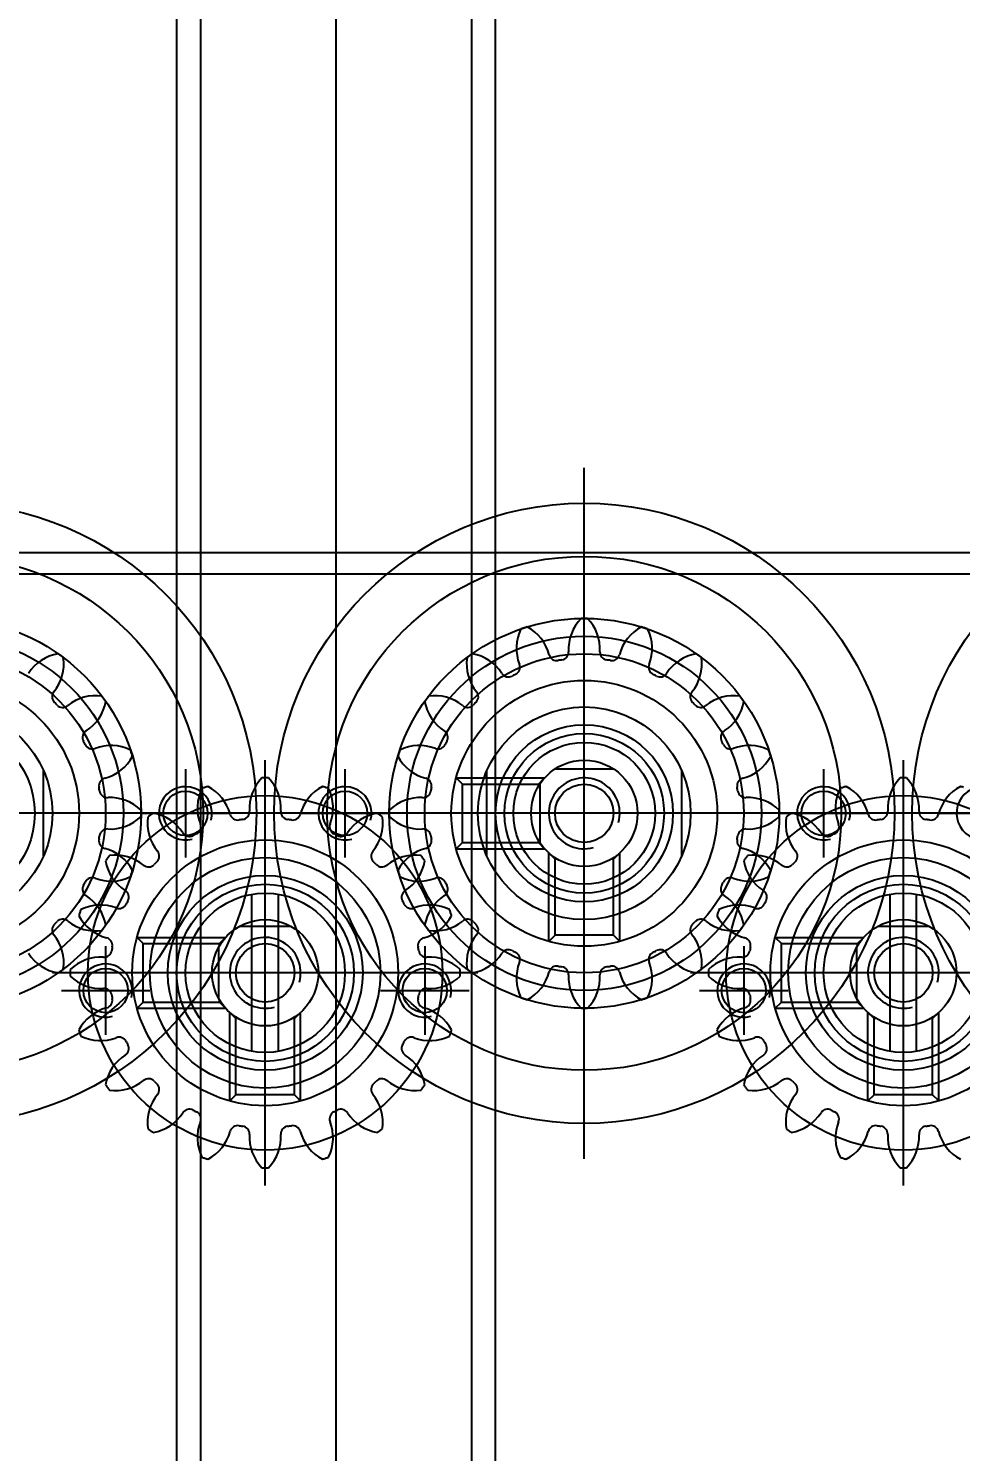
# Model space of a CAD drawing. Header units: inches. Extents: x 0 to 77285, y -118 to 40065.
# Drawn here: x 14850.3 to 14902.9, y 25645 to 25725.3 of the extents above; entities that cross this region are included whole.
import ezdxf

# ---------------------------------------------------------------- set-up
doc = ezdxf.new("R2010")
doc.units = ezdxf.units.IN
doc.header["$LTSCALE"] = 5
doc.header["$MEASUREMENT"] = 0
doc.layers.add('A', color=8, linetype='Continuous')
doc.styles.add('SCI', font='')
doc.styles.get('SCI').set_extended_font_data('Gulim')
doc.dimstyles.new('SCH', dxfattribs={"dimtxt": 2.5, "dimasz": 2, "dimexe": 1.25, "dimexo": 0.625, "dimtad": 1, "dimdec": 8, "dimtxsty": 'SCI', "dimcen": 2.5, "dimclrd": 4, "dimclre": 4, "dimclrt": 7, "dimadec": 8, "dimazin": 2, "dimtfac": 1, "dimtdec": 8, "dimtmove": 0, "dimatfit": 3, "dimfxl": 1, "dimarcsym": 0})

# ---------------------------------------------------------------- blocks, each defined once
blk = doc.blocks.new('A$Cc399747e')
at = {"ltscale": 3}
blk.add_line((2415.792, 903.5), (2415.792, 95.5), dxfattribs=at)
for p, q in [((2408.145, 147.5), (2408.145, 869.5)), ((2423.439, 147.5), (2423.439, 869.5)), ((2406.792, 868.147), (2406.792, 148.853)), ((2424.792, 148.853), (2424.792, 868.147)), ((2383.792, 616.5), (2383.792, 592.5)), ((2419.792, 616.5), (2419.792, 592.5)), ((2401.792, 615), (2401.792, 576)), ((2383.792, 612), (2383.792, 597)), ((2419.792, 612), (2419.792, 597)), ((2381.792, 611.729), (2381.792, 606.736)), ((2381.792, 611.729), (2382.142, 611.379)), ((2382.142, 611.379), (2385.442, 611.379)), ((2382.142, 611.379), (2382.142, 607.086)), ((2385.792, 611.729), (2385.442, 611.379)), ((2385.442, 611.379), (2385.442, 607.086)), ((2385.792, 611.729), (2385.792, 606.736)), ((2417.792, 611.729), (2417.792, 606.736)), ((2417.792, 611.729), (2418.142, 611.379)), ((2418.142, 611.379), (2421.442, 611.379)), ((2418.142, 611.379), (2418.142, 607.086)), ((2421.792, 611.729), (2421.442, 611.379)), ((2421.442, 611.379), (2421.442, 607.086)), ((2421.792, 611.729), (2421.792, 606.736)), ((2383.792, 610), (2383.792, 599)), ((2419.792, 610), (2419.792, 599)), ((2383.042, 608.937), (2383.042, 600.063)), ((2384.542, 608.937), (2384.542, 600.063)), ((2419.042, 608.937), (2419.042, 600.063)), ((2420.542, 608.937), (2420.542, 600.063)), ((2392.792, 603), (2392.792, 608)), ((2401.792, 608.5), (2401.792, 582.5)), ((2401.792, 608.5), (2401.792, 582.5)), ((2410.792, 603), (2410.792, 608)), ((2428.792, 603), (2428.792, 608)), ((2382.142, 607.086), (2381.792, 606.736)), ((2382.142, 607.086), (2382.271, 607.086)), ((2385.313, 607.086), (2385.442, 607.086)), ((2385.442, 607.086), (2385.792, 606.736)), ((2401.792, 607.5), (2401.792, 583.5)), ((2418.142, 607.086), (2417.792, 606.736)), ((2418.142, 607.086), (2418.271, 607.086)), ((2421.313, 607.086), (2421.442, 607.086)), ((2421.442, 607.086), (2421.792, 606.736)), ((2391.021, 606.5), (2386.028, 606.5)), ((2386.378, 606.15), (2386.028, 606.5)), ((2391.021, 606.5), (2390.671, 606.15)), ((2427.021, 606.5), (2422.028, 606.5)), ((2422.378, 606.15), (2422.028, 606.5)), ((2427.021, 606.5), (2426.671, 606.15)), ((2386.378, 606.15), (2386.378, 606.021)), ((2390.671, 606.15), (2386.378, 606.15)), ((2386.433, 603.077), (2386.433, 605.923)), ((2395.292, 605.5), (2390.292, 605.5)), ((2390.671, 606.15), (2390.671, 602.85)), ((2413.292, 605.5), (2408.292, 605.5)), ((2422.378, 606.15), (2422.378, 606.021)), ((2426.671, 606.15), (2422.378, 606.15)), ((2422.433, 603.077), (2422.433, 605.923)), ((2431.292, 605.5), (2426.292, 605.5)), ((2426.671, 606.15), (2426.671, 602.85)), ((2371.792, 604.5), (2395.792, 604.5)), ((2376.292, 604.5), (2391.292, 604.5)), ((2378.292, 604.5), (2389.292, 604.5)), ((2407.792, 604.5), (2431.792, 604.5)), ((2412.292, 604.5), (2427.292, 604.5)), ((2414.292, 604.5), (2425.292, 604.5)), ((2386.378, 602.85), (2386.028, 602.5)), ((2391.021, 602.5), (2386.028, 602.5)), ((2386.378, 602.98), (2386.378, 602.85)), ((2390.671, 602.85), (2386.378, 602.85)), ((2391.021, 602.5), (2390.671, 602.85)), ((2399.792, 602.729), (2399.792, 597.736)), ((2399.792, 602.729), (2400.142, 602.379)), ((2400.142, 602.379), (2403.442, 602.379)), ((2400.142, 602.379), (2400.142, 598.086)), ((2403.792, 602.729), (2403.442, 602.379)), ((2403.442, 602.379), (2403.442, 598.086)), ((2403.792, 602.729), (2403.792, 597.736)), ((2422.378, 602.85), (2422.028, 602.5)), ((2427.021, 602.5), (2422.028, 602.5)), ((2422.378, 602.98), (2422.378, 602.85)), ((2426.671, 602.85), (2422.378, 602.85)), ((2427.021, 602.5), (2426.671, 602.85)), ((2385.215, 601.859), (2382.369, 601.859)), ((2421.215, 601.859), (2418.369, 601.859)), ((2388.292, 593), (2388.292, 598)), ((2396.292, 597.898), (2396.292, 593.102)), ((2400.142, 598.086), (2399.792, 597.736)), ((2400.142, 598.086), (2400.271, 598.086)), ((2403.313, 598.086), (2403.442, 598.086)), ((2403.442, 598.086), (2403.792, 597.736)), ((2409.021, 597.5), (2404.028, 597.5)), ((2404.378, 597.15), (2404.028, 597.5)), ((2407.292, 597.898), (2407.292, 593.102)), ((2409.021, 597.5), (2408.671, 597.15)), ((2415.292, 593), (2415.292, 598)), ((2424.292, 593), (2424.292, 598)), ((2432.292, 597.898), (2432.292, 593.102)), ((2404.293, 593.843), (2404.293, 597.157)), ((2404.378, 597.15), (2404.378, 597.021)), ((2408.671, 597.15), (2404.378, 597.15)), ((2408.671, 597.15), (2408.671, 593.85)), ((2346.292, 595.5), (2385.292, 595.5)), ((2381.792, 595.5), (2376.792, 595.5)), ((2382.292, 595.5), (2421.292, 595.5)), ((2390.792, 595.5), (2385.792, 595.5)), ((2388.792, 595.5), (2414.792, 595.5)), ((2388.792, 595.5), (2414.792, 595.5)), ((2389.792, 595.5), (2413.792, 595.5)), ((2417.792, 595.5), (2412.792, 595.5)), ((2418.292, 595.5), (2457.292, 595.5)), ((2426.792, 595.5), (2421.792, 595.5)), ((2424.792, 595.5), (2450.792, 595.5)), ((2424.792, 595.5), (2450.792, 595.5)), ((2425.792, 595.5), (2449.792, 595.5)), ((2404.378, 593.85), (2404.028, 593.5)), ((2409.021, 593.5), (2404.028, 593.5)), ((2404.378, 593.98), (2404.378, 593.85)), ((2408.671, 593.85), (2404.378, 593.85)), ((2409.021, 593.5), (2408.671, 593.85)), ((2400.135, 592.999), (2403.449, 592.999)), ((1627.792, 582), (2635.792, 582))]:
    blk.add_line(p, q)
at = {"ltscale": 4}
for p, q in [((1627.792, 582), (2635.792, 582)), ((1627.792, 580.8), (2635.792, 580.8))]:
    blk.add_line(p, q, dxfattribs=at)
for centre, radius in [((2383.792, 604.5), 10), ((2419.792, 604.5), 10), ((2365.792, 595.5), 17.5), ((2401.792, 595.5), 17.5), ((2437.792, 595.5), 17.5), ((2383.792, 604.5), 7.5), ((2419.792, 604.5), 7.5), ((2383.792, 604.5), 6.5), ((2419.792, 604.5), 6.5), ((2383.792, 604.5), 5.5), ((2383.792, 604.5), 5), ((2401.792, 595.5), 14.5), ((2419.792, 604.5), 5.5), ((2419.792, 604.5), 5), ((2437.792, 595.5), 14.5), ((2383.792, 604.5), 4.5), ((2383.792, 604.5), 4.5), ((2419.792, 604.5), 4.5), ((2419.792, 604.5), 4.5), ((2383.792, 604.5), 3), ((2383.792, 604.5), 3), ((2419.792, 604.5), 3), ((2419.792, 604.5), 3), ((2401.792, 595.5), 11), ((2392.792, 605.5), 1.25), ((2410.792, 605.5), 1.25), ((2437.792, 595.5), 11), ((2428.792, 605.5), 1.25), ((2383.792, 604.5), 1.65), ((2401.792, 595.5), 10), ((2419.792, 604.5), 1.65), ((2437.792, 595.5), 10), ((2401.792, 595.5), 9), ((2437.792, 595.5), 9), ((2401.792, 595.5), 7.5), ((2437.792, 595.5), 7.5), ((2401.792, 595.5), 6), ((2437.792, 595.5), 6), ((2401.792, 595.5), 5), ((2401.792, 595.5), 4.5), ((2437.792, 595.5), 5), ((2401.792, 595.5), 4), ((2401.792, 595.5), 3), ((2401.792, 595.5), 3), ((2388.292, 595.5), 1.25), ((2401.792, 595.5), 1.65), ((2415.292, 595.5), 1.25), ((2424.292, 595.5), 1.25)]:
    blk.add_circle(centre, radius)
for centre, radius, start, end in [((2385.404, 613.758), 2.5, 135.86546, 183.15785), ((2383.792, 604.5), 11, 90, 90.94936), ((2383.792, 604.5), 11, 89.05064, 90), ((2382.18, 613.758), 2.5, 356.84215, 44.13454), ((2421.404, 613.758), 2.5, 135.86546, 183.15785), ((2419.792, 604.5), 11, 90, 90.94936), ((2419.792, 604.5), 11, 89.05064, 90), ((2418.18, 613.758), 2.5, 356.84215, 44.13454), ((2379.398, 612.807), 2.5, 14.84215, 62.13454), ((2388.186, 612.807), 2.5, 117.86546, 165.15785), ((2383.792, 604.5), 11, 72, 72.94936), ((2383.792, 604.5), 11, 71.05064, 72), ((2385.12, 613.803), 2.5, 338.84215, 26.13454), ((2418.464, 613.803), 2.5, 153.86546, 201.15785), ((2419.792, 604.5), 11, 108, 108.94936), ((2419.792, 604.5), 11, 107.05064, 108), ((2415.398, 612.807), 2.5, 14.84215, 62.13454), ((2424.186, 612.807), 2.5, 117.86546, 165.15785), ((2419.792, 604.5), 11, 72, 72.94936), ((2419.792, 604.5), 11, 71.05064, 72), ((2421.12, 613.803), 2.5, 338.84215, 26.13454), ((2382.467, 613.596), 0.442, 278.28904, 3.15785), ((2385.117, 613.596), 0.442, 176.84215, 261.71096), ((2390.538, 611.042), 2.5, 99.86546, 147.15785), ((2383.792, 604.5), 11, 54, 54.94936), ((2419.792, 604.5), 11, 125.05064, 126), ((2413.046, 611.042), 2.5, 32.84215, 80.13454), ((2418.467, 613.596), 0.442, 278.28904, 3.15785), ((2421.117, 613.596), 0.442, 176.84215, 261.71096), ((2426.538, 611.042), 2.5, 99.86546, 147.15785), ((2419.792, 604.5), 11, 54, 54.94936), ((2382.242, 613.56), 0.442, 194.84215, 279.71096), ((2383.792, 604.5), 8.75, 99, 99.71096), ((2383.792, 604.5), 8.75, 98.28904, 99), ((2383.792, 604.5), 8.75, 81, 81.71096), ((2383.792, 604.5), 8.75, 80.28904, 81), ((2385.343, 613.56), 0.442, 260.28904, 345.15785), ((2387.863, 612.741), 0.442, 158.84215, 243.71096), ((2387.929, 612.937), 2.5, 320.84215, 8.13454), ((2383.792, 604.5), 11, 53.05064, 54), ((2415.655, 612.937), 2.5, 171.86546, 219.15785), ((2419.792, 604.5), 11, 126, 126.94936), ((2415.721, 612.741), 0.442, 296.28904, 21.15785), ((2418.242, 613.56), 0.442, 194.84215, 279.71096), ((2419.792, 604.5), 8.75, 99, 99.71096), ((2419.792, 604.5), 8.75, 98.28904, 99), ((2419.792, 604.5), 8.75, 81, 81.71096), ((2419.792, 604.5), 8.75, 80.28904, 81), ((2421.343, 613.56), 0.442, 260.28904, 345.15785), ((2423.863, 612.741), 0.442, 158.84215, 243.71096), ((2423.929, 612.937), 2.5, 320.84215, 8.13454), ((2419.792, 604.5), 11, 53.05064, 54), ((2383.792, 604.5), 8.75, 63, 63.71096), ((2383.792, 604.5), 8.75, 62.28904, 63), ((2388.066, 612.637), 0.442, 242.28904, 327.15785), ((2415.518, 612.637), 0.442, 212.84215, 297.71096), ((2419.792, 604.5), 8.75, 117, 117.71096), ((2419.792, 604.5), 8.75, 116.28904, 117), ((2419.792, 604.5), 8.75, 63, 63.71096), ((2419.792, 604.5), 8.75, 62.28904, 63), ((2424.066, 612.637), 0.442, 242.28904, 327.15785), ((2390.21, 611.08), 0.442, 140.84215, 225.71096), ((2392.229, 608.637), 2.5, 81.86546, 129.15785), ((2383.792, 604.5), 11, 36, 36.94936), ((2419.792, 604.5), 11, 143.05064, 144), ((2411.355, 608.637), 2.5, 50.84215, 98.13454), ((2413.374, 611.08), 0.442, 314.28904, 39.15785), ((2426.21, 611.08), 0.442, 140.84215, 225.71096), ((2428.229, 608.637), 2.5, 81.86546, 129.15785), ((2419.792, 604.5), 11, 36, 36.94936), ((2383.792, 604.5), 8.75, 45, 45.71096), ((2383.792, 604.5), 8.75, 44.28904, 45), ((2390.372, 610.918), 0.442, 224.28904, 309.15785), ((2390.334, 611.246), 2.5, 302.84215, 350.13454), ((2383.792, 604.5), 11, 35.05064, 36), ((2419.792, 604.5), 11, 144, 144.94936), ((2413.25, 611.246), 2.5, 189.86546, 237.15785), ((2413.213, 610.918), 0.442, 230.84215, 315.71096), ((2419.792, 604.5), 8.75, 135, 135.71096), ((2419.792, 604.5), 8.75, 134.28904, 135), ((2419.792, 604.5), 8.75, 45, 45.71096), ((2419.792, 604.5), 8.75, 44.28904, 45), ((2426.372, 610.918), 0.442, 224.28904, 309.15785), ((2426.334, 611.246), 2.5, 302.84215, 350.13454), ((2419.792, 604.5), 11, 35.05064, 36), ((2391.929, 608.774), 0.442, 122.84215, 207.71096), ((2411.655, 608.774), 0.442, 332.28904, 57.15785), ((2427.929, 608.774), 0.442, 122.84215, 207.71096), ((2383.792, 604.5), 8.75, 27, 27.71096), ((2383.792, 604.5), 8.75, 26.28904, 27), ((2392.033, 608.571), 0.442, 206.28904, 291.15785), ((2393.095, 605.828), 2.5, 63.86546, 111.15785), ((2383.792, 604.5), 11, 18, 18.94936), ((2383.792, 604.5), 11, 17.05064, 18), ((2419.792, 604.5), 11, 162, 162.94936), ((2419.792, 604.5), 11, 161.05064, 162), ((2410.489, 605.828), 2.5, 68.84215, 116.13454), ((2411.551, 608.571), 0.442, 248.84215, 333.71096), ((2419.792, 604.5), 8.75, 153, 153.71096), ((2419.792, 604.5), 8.75, 152.28904, 153), ((2419.792, 604.5), 8.75, 27, 27.71096), ((2419.792, 604.5), 8.75, 26.28904, 27), ((2428.033, 608.571), 0.442, 206.28904, 291.15785), ((2429.095, 605.828), 2.5, 63.86546, 111.15785), ((2419.792, 604.5), 11, 18, 18.94936), ((2419.792, 604.5), 11, 17.05064, 18), ((2392.098, 608.894), 2.5, 284.84215, 332.13454), ((2411.486, 608.894), 2.5, 207.86546, 255.15785), ((2428.098, 608.894), 2.5, 284.84215, 332.13454), ((2383.792, 604.5), 2, 165, 105), ((2392.792, 605.5), 1.5, 165, 105), ((2392.852, 606.051), 0.442, 104.84215, 189.71096), ((2403.404, 604.758), 2.5, 135.86546, 183.15785), ((2401.792, 595.5), 11, 90, 90.94936), ((2401.792, 595.5), 11, 89.05064, 90), ((2400.18, 604.758), 2.5, 356.84215, 44.13454), ((2410.792, 605.5), 1.5, 165, 105), ((2410.732, 606.051), 0.442, 350.28904, 75.15785), ((2419.792, 604.5), 2, 165, 105), ((2428.792, 605.5), 1.5, 165, 105), ((2428.852, 606.051), 0.442, 104.84215, 189.71096), ((2383.792, 604.5), 8.75, 9, 9.71096), ((2383.792, 604.5), 8.75, 8.28904, 9), ((2392.888, 605.825), 0.442, 188.28904, 273.15785), ((2400.464, 604.803), 2.5, 153.86546, 201.15785), ((2401.792, 595.5), 11, 108, 108.94936), ((2401.792, 595.5), 11, 107.05064, 108), ((2397.398, 603.807), 2.5, 14.84215, 62.13454), ((2406.186, 603.807), 2.5, 117.86546, 165.15785), ((2401.792, 595.5), 11, 72, 72.94936), ((2401.792, 595.5), 11, 71.05064, 72), ((2403.12, 604.803), 2.5, 338.84215, 26.13454), ((2410.697, 605.825), 0.442, 266.84215, 351.71096), ((2419.792, 604.5), 8.75, 171, 171.71096), ((2419.792, 604.5), 8.75, 170.28904, 171), ((2419.792, 604.5), 8.75, 9, 9.71096), ((2419.792, 604.5), 8.75, 8.28904, 9), ((2428.888, 605.825), 0.442, 188.28904, 273.15785), ((2393.05, 602.888), 2.5, 45.86546, 93.15785), ((2383.792, 604.5), 11, 360, 0.94936), ((2419.792, 604.5), 11, 179.05064, 180), ((2410.534, 602.888), 2.5, 86.84215, 134.13454), ((2429.05, 602.888), 2.5, 45.86546, 93.15785), ((2419.792, 604.5), 11, 360, 0.94936), ((2393.05, 606.112), 2.5, 266.84215, 314.13454), ((2383.792, 604.5), 11, 359.05064, 0), ((2397.655, 603.937), 2.5, 171.86546, 219.15785), ((2401.792, 595.5), 11, 126, 126.94936), ((2401.792, 595.5), 11, 125.05064, 126), ((2395.046, 602.042), 2.5, 32.84215, 80.13454), ((2397.721, 603.741), 0.442, 296.28904, 21.15785), ((2400.242, 604.56), 0.442, 194.84215, 279.71096), ((2401.792, 595.5), 8.75, 99, 99.71096), ((2401.792, 595.5), 8.75, 98.28904, 99), ((2400.467, 604.596), 0.442, 278.28904, 3.15785), ((2403.117, 604.596), 0.442, 176.84215, 261.71096), ((2401.792, 595.5), 8.75, 81, 81.71096), ((2401.792, 595.5), 8.75, 80.28904, 81), ((2403.343, 604.56), 0.442, 260.28904, 345.15785), ((2405.863, 603.741), 0.442, 158.84215, 243.71096), ((2408.538, 602.042), 2.5, 99.86546, 147.15785), ((2405.929, 603.937), 2.5, 320.84215, 8.13454), ((2401.792, 595.5), 11, 54, 54.94936), ((2401.792, 595.5), 11, 53.05064, 54), ((2419.792, 604.5), 11, 180, 180.94936), ((2410.534, 606.112), 2.5, 225.86546, 273.15785), ((2429.05, 606.112), 2.5, 266.84215, 314.13454), ((2419.792, 604.5), 11, 359.05064, 0), ((2433.655, 603.937), 2.5, 171.86546, 219.15785), ((2437.792, 595.5), 11, 126, 126.94936), ((2437.792, 595.5), 11, 125.05064, 126), ((2431.046, 602.042), 2.5, 32.84215, 80.13454), ((2383.792, 604.5), 8.75, 350.28904, 351), ((2383.792, 604.5), 8.75, 351, 351.71096), ((2392.888, 603.175), 0.442, 86.84215, 171.71096), ((2397.518, 603.637), 0.442, 212.84215, 297.71096), ((2401.792, 595.5), 8.75, 117, 117.71096), ((2401.792, 595.5), 8.75, 116.28904, 117), ((2401.792, 595.5), 8.75, 63, 63.71096), ((2401.792, 595.5), 8.75, 62.28904, 63), ((2406.066, 603.637), 0.442, 242.28904, 327.15785), ((2410.697, 603.175), 0.442, 8.28904, 93.15785), ((2419.792, 604.5), 8.75, 188.28904, 189), ((2419.792, 604.5), 8.75, 189, 189.71096), ((2419.792, 604.5), 8.75, 350.28904, 351), ((2419.792, 604.5), 8.75, 351, 351.71096), ((2428.888, 603.175), 0.442, 86.84215, 171.71096), ((2392.852, 602.95), 0.442, 170.28904, 255.15785), ((2392.098, 600.106), 2.5, 27.86546, 75.15785), ((2395.374, 602.08), 0.442, 314.28904, 39.15785), ((2408.21, 602.08), 0.442, 140.84215, 225.71096), ((2411.486, 600.106), 2.5, 104.84215, 152.13454), ((2410.732, 602.95), 0.442, 284.84215, 9.71096), ((2428.852, 602.95), 0.442, 170.28904, 255.15785), ((2428.098, 600.106), 2.5, 27.86546, 75.15785), ((2431.374, 602.08), 0.442, 314.28904, 39.15785), ((2401.792, 595.5), 11, 144, 144.94936), ((2395.25, 602.246), 2.5, 189.86546, 237.15785), ((2401.792, 595.5), 11, 143.05064, 144), ((2393.355, 599.637), 2.5, 50.84215, 98.13454), ((2395.213, 601.918), 0.442, 230.84215, 315.71096), ((2401.792, 595.5), 8.75, 135, 135.71096), ((2401.792, 595.5), 8.75, 134.28904, 135), ((2401.792, 595.5), 8.75, 45, 45.71096), ((2401.792, 595.5), 8.75, 44.28904, 45), ((2408.372, 601.918), 0.442, 224.28904, 309.15785), ((2410.229, 599.637), 2.5, 81.86546, 129.15785), ((2408.334, 602.246), 2.5, 302.84215, 350.13454), ((2401.792, 595.5), 11, 36, 36.94936), ((2401.792, 595.5), 11, 35.05064, 36), ((2437.792, 595.5), 11, 144, 144.94936), ((2431.25, 602.246), 2.5, 189.86546, 237.15785), ((2437.792, 595.5), 11, 143.05064, 144), ((2429.355, 599.637), 2.5, 50.84215, 98.13454), ((2431.213, 601.918), 0.442, 230.84215, 315.71096), ((2437.792, 595.5), 8.75, 135, 135.71096), ((2437.792, 595.5), 8.75, 134.28904, 135), ((2392.033, 600.429), 0.442, 68.84215, 153.71096), ((2393.095, 603.172), 2.5, 248.84215, 296.13454), ((2383.792, 604.5), 11, 341.05064, 342), ((2383.792, 604.5), 11, 342, 342.94936), ((2419.792, 604.5), 11, 197.05064, 198), ((2419.792, 604.5), 11, 198, 198.94936), ((2410.489, 603.172), 2.5, 243.86546, 291.15785), ((2411.551, 600.429), 0.442, 26.28904, 111.15785), ((2428.033, 600.429), 0.442, 68.84215, 153.71096), ((2429.095, 603.172), 2.5, 248.84215, 296.13454), ((2419.792, 604.5), 11, 341.05064, 342), ((2419.792, 604.5), 11, 342, 342.94936), ((2391.929, 600.226), 0.442, 152.28904, 237.15785), ((2383.792, 604.5), 8.75, 332.28904, 333), ((2383.792, 604.5), 8.75, 333, 333.71096), ((2390.334, 597.754), 2.5, 9.86546, 57.15785), ((2393.655, 599.774), 0.442, 332.28904, 57.15785), ((2409.929, 599.774), 0.442, 122.84215, 207.71096), ((2413.25, 597.754), 2.5, 122.84215, 170.13454), ((2411.655, 600.226), 0.442, 302.84215, 27.71096), ((2419.792, 604.5), 8.75, 206.28904, 207), ((2419.792, 604.5), 8.75, 207, 207.71096), ((2427.929, 600.226), 0.442, 152.28904, 237.15785), ((2419.792, 604.5), 8.75, 332.28904, 333), ((2419.792, 604.5), 8.75, 333, 333.71096), ((2426.334, 597.754), 2.5, 9.86546, 57.15785), ((2429.655, 599.774), 0.442, 332.28904, 57.15785), ((2401.792, 595.5), 11, 161.05064, 162), ((2392.489, 596.828), 2.5, 68.84215, 116.13454), ((2393.551, 599.571), 0.442, 248.84215, 333.71096), ((2401.792, 595.5), 8.75, 153, 153.71096), ((2401.792, 595.5), 8.75, 152.28904, 153), ((2401.792, 595.5), 8.75, 27, 27.71096), ((2401.792, 595.5), 8.75, 26.28904, 27), ((2410.033, 599.571), 0.442, 206.28904, 291.15785), ((2411.095, 596.828), 2.5, 63.86546, 111.15785), ((2401.792, 595.5), 11, 18, 18.94936), ((2437.792, 595.5), 11, 161.05064, 162), ((2428.489, 596.828), 2.5, 68.84215, 116.13454), ((2429.551, 599.571), 0.442, 248.84215, 333.71096), ((2437.792, 595.5), 8.75, 153, 153.71096), ((2437.792, 595.5), 8.75, 152.28904, 153), ((2390.21, 597.921), 0.442, 134.28904, 219.15785), ((2383.792, 604.5), 8.75, 314.28904, 315), ((2383.792, 604.5), 8.75, 315, 315.71096), ((2390.372, 598.082), 0.442, 50.84215, 135.71096), ((2392.229, 600.363), 2.5, 230.84215, 278.13454), ((2401.792, 595.5), 11, 162, 162.94936), ((2393.486, 599.894), 2.5, 207.86546, 255.15785), ((2410.098, 599.894), 2.5, 284.84215, 332.13454), ((2411.355, 600.363), 2.5, 261.86546, 309.15785), ((2401.792, 595.5), 11, 17.05064, 18), ((2413.213, 598.082), 0.442, 44.28904, 129.15785), ((2419.792, 604.5), 8.75, 224.28904, 225), ((2419.792, 604.5), 8.75, 225, 225.71096), ((2413.374, 597.921), 0.442, 320.84215, 45.71096), ((2426.21, 597.921), 0.442, 134.28904, 219.15785), ((2419.792, 604.5), 8.75, 314.28904, 315), ((2419.792, 604.5), 8.75, 315, 315.71096), ((2426.372, 598.082), 0.442, 50.84215, 135.71096), ((2428.229, 600.363), 2.5, 230.84215, 278.13454), ((2437.792, 595.5), 11, 162, 162.94936), ((2429.486, 599.894), 2.5, 207.86546, 255.15785), ((2387.929, 596.063), 2.5, 351.86546, 39.15785), ((2383.792, 604.5), 11, 323.05064, 324), ((2383.792, 604.5), 11, 324, 324.94936), ((2392.732, 597.051), 0.442, 350.28904, 75.15785), ((2401.792, 595.5), 2, 165, 105), ((2410.852, 597.051), 0.442, 104.84215, 189.71096), ((2419.792, 604.5), 11, 215.05064, 216), ((2419.792, 604.5), 11, 216, 216.94936), ((2415.655, 596.063), 2.5, 140.84215, 188.13454), ((2423.929, 596.063), 2.5, 351.86546, 39.15785), ((2419.792, 604.5), 11, 323.05064, 324), ((2419.792, 604.5), 11, 324, 324.94936), ((2428.732, 597.051), 0.442, 350.28904, 75.15785), ((2379.292, 595.5), 1.5, 165, 105), ((2388.292, 595.5), 1.5, 165, 105), ((2387.863, 596.259), 0.442, 116.28904, 201.15785), ((2383.792, 604.5), 8.75, 296.28904, 297), ((2383.792, 604.5), 8.75, 297, 297.71096), ((2388.066, 596.363), 0.442, 32.84215, 117.71096), ((2392.697, 596.825), 0.442, 266.84215, 351.71096), ((2401.792, 595.5), 8.75, 171, 171.71096), ((2401.792, 595.5), 8.75, 170.28904, 171), ((2401.792, 595.5), 8.75, 9, 9.71096), ((2401.792, 595.5), 8.75, 8.28904, 9), ((2410.888, 596.825), 0.442, 188.28904, 273.15785), ((2415.292, 595.5), 1.5, 165, 105), ((2415.518, 596.363), 0.442, 62.28904, 147.15785), ((2419.792, 604.5), 8.75, 242.28904, 243), ((2419.792, 604.5), 8.75, 243, 243.71096), ((2415.721, 596.259), 0.442, 338.84215, 63.71096), ((2424.292, 595.5), 1.5, 165, 105), ((2423.863, 596.259), 0.442, 116.28904, 201.15785), ((2419.792, 604.5), 8.75, 296.28904, 297), ((2419.792, 604.5), 8.75, 297, 297.71096), ((2424.066, 596.363), 0.442, 32.84215, 117.71096), ((2428.697, 596.825), 0.442, 266.84215, 351.71096), ((2437.792, 595.5), 8.75, 171, 171.71096), ((2437.792, 595.5), 8.75, 170.28904, 171), ((2382.242, 595.44), 0.442, 80.28904, 165.15785), ((2383.792, 604.5), 8.75, 260.28904, 261), ((2383.792, 604.5), 8.75, 261, 261.71096), ((2382.467, 595.405), 0.442, 356.84215, 81.71096), ((2385.117, 595.405), 0.442, 98.28904, 183.15785), ((2383.792, 604.5), 8.75, 278.28904, 279), ((2383.792, 604.5), 8.75, 279, 279.71096), ((2385.343, 595.44), 0.442, 14.84215, 99.71096), ((2385.12, 595.197), 2.5, 333.86546, 21.15785), ((2390.538, 597.958), 2.5, 212.84215, 260.13454), ((2392.534, 593.888), 2.5, 86.84215, 134.13454), ((2411.05, 593.888), 2.5, 45.86546, 93.15785), ((2413.046, 597.958), 2.5, 279.86546, 327.15785), ((2418.464, 595.197), 2.5, 158.84215, 206.13454), ((2418.242, 595.44), 0.442, 80.28904, 165.15785), ((2419.792, 604.5), 8.75, 260.28904, 261), ((2419.792, 604.5), 8.75, 261, 261.71096), ((2418.467, 595.405), 0.442, 356.84215, 81.71096), ((2421.117, 595.405), 0.442, 98.28904, 183.15785), ((2419.792, 604.5), 8.75, 278.28904, 279), ((2419.792, 604.5), 8.75, 279, 279.71096), ((2421.343, 595.44), 0.442, 14.84215, 99.71096), ((2421.12, 595.197), 2.5, 333.86546, 21.15785), ((2426.538, 597.958), 2.5, 212.84215, 260.13454), ((2428.534, 593.888), 2.5, 86.84215, 134.13454), ((2379.398, 596.194), 2.5, 297.86546, 345.15785), ((2385.404, 595.243), 2.5, 176.84215, 224.13454), ((2382.18, 595.243), 2.5, 315.86546, 3.15785), ((2388.186, 596.194), 2.5, 194.84215, 242.13454), ((2383.792, 604.5), 11, 305.05064, 306), ((2383.792, 604.5), 11, 306, 306.94936), ((2401.792, 595.5), 11, 179.05064, 180), ((2401.792, 595.5), 11, 180, 180.94936), ((2392.534, 597.112), 2.5, 225.86546, 273.15785), ((2411.05, 597.112), 2.5, 266.84215, 314.13454), ((2401.792, 595.5), 11, 360, 0.94936), ((2401.792, 595.5), 11, 359.05064, 0), ((2419.792, 604.5), 11, 233.05064, 234), ((2419.792, 604.5), 11, 234, 234.94936), ((2415.398, 596.194), 2.5, 297.86546, 345.15785), ((2421.404, 595.243), 2.5, 176.84215, 224.13454), ((2418.18, 595.243), 2.5, 315.86546, 3.15785), ((2424.186, 596.194), 2.5, 194.84215, 242.13454), ((2419.792, 604.5), 11, 305.05064, 306), ((2419.792, 604.5), 11, 306, 306.94936), ((2437.792, 595.5), 11, 179.05064, 180), ((2437.792, 595.5), 11, 180, 180.94936), ((2428.534, 597.112), 2.5, 225.86546, 273.15785), ((2392.697, 594.175), 0.442, 8.28904, 93.15785), ((2401.792, 595.5), 8.75, 188.28904, 189), ((2401.792, 595.5), 8.75, 351, 351.71096), ((2410.888, 594.175), 0.442, 86.84215, 171.71096), ((2428.697, 594.175), 0.442, 8.28904, 93.15785), ((2437.792, 595.5), 8.75, 188.28904, 189), ((2383.792, 604.5), 11, 252, 252.94936), ((2383.792, 604.5), 11, 269.05064, 270), ((2383.792, 604.5), 11, 270, 270.94936), ((2383.792, 604.5), 11, 287.05064, 288), ((2383.792, 604.5), 11, 288, 288.94936), ((2393.486, 591.106), 2.5, 104.84215, 152.13454), ((2392.732, 593.95), 0.442, 284.84215, 9.71096), ((2401.792, 595.5), 8.75, 189, 189.71096), ((2410.852, 593.95), 0.442, 170.28904, 255.15785), ((2401.792, 595.5), 8.75, 350.28904, 351), ((2410.098, 591.106), 2.5, 27.86546, 75.15785), ((2419.792, 604.5), 11, 251.05064, 252), ((2419.792, 604.5), 11, 252, 252.94936), ((2419.792, 604.5), 11, 269.05064, 270), ((2419.792, 604.5), 11, 270, 270.94936), ((2419.792, 604.5), 11, 287.05064, 288), ((2419.792, 604.5), 11, 288, 288.94936), ((2429.486, 591.106), 2.5, 104.84215, 152.13454), ((2428.732, 593.95), 0.442, 284.84215, 9.71096), ((2437.792, 595.5), 8.75, 189, 189.71096), ((2401.792, 595.5), 11, 197.05064, 198), ((2401.792, 595.5), 11, 198, 198.94936), ((2392.489, 594.172), 2.5, 243.86546, 291.15785), ((2393.551, 591.429), 0.442, 26.28904, 111.15785), ((2410.033, 591.429), 0.442, 68.84215, 153.71096), ((2411.095, 594.172), 2.5, 248.84215, 296.13454), ((2401.792, 595.5), 11, 341.05064, 342), ((2401.792, 595.5), 11, 342, 342.94936), ((2437.792, 595.5), 11, 197.05064, 198), ((2437.792, 595.5), 11, 198, 198.94936), ((2428.489, 594.172), 2.5, 243.86546, 291.15785), ((2429.551, 591.429), 0.442, 26.28904, 111.15785), ((2393.655, 591.226), 0.442, 302.84215, 27.71096), ((2401.792, 595.5), 8.75, 206.28904, 207), ((2401.792, 595.5), 8.75, 207, 207.71096), ((2409.929, 591.226), 0.442, 152.28904, 237.15785), ((2401.792, 595.5), 8.75, 332.28904, 333), ((2401.792, 595.5), 8.75, 333, 333.71096), ((2429.655, 591.226), 0.442, 302.84215, 27.71096), ((2437.792, 595.5), 8.75, 206.28904, 207), ((2437.792, 595.5), 8.75, 207, 207.71096), ((2395.25, 588.754), 2.5, 122.84215, 170.13454), ((2408.334, 588.754), 2.5, 9.86546, 57.15785), ((2431.25, 588.754), 2.5, 122.84215, 170.13454), ((2393.355, 591.363), 2.5, 261.86546, 309.15785), ((2395.213, 589.082), 0.442, 44.28904, 129.15785), ((2401.792, 595.5), 8.75, 224.28904, 225), ((2401.792, 595.5), 8.75, 315, 315.71096), ((2408.372, 589.082), 0.442, 50.84215, 135.71096), ((2410.229, 591.363), 2.5, 230.84215, 278.13454), ((2429.355, 591.363), 2.5, 261.86546, 309.15785), ((2431.213, 589.082), 0.442, 44.28904, 129.15785), ((2437.792, 595.5), 8.75, 224.28904, 225), ((2401.792, 595.5), 11, 215.05064, 216), ((2401.792, 595.5), 11, 216, 216.94936), ((2397.655, 587.063), 2.5, 140.84215, 188.13454), ((2401.792, 595.5), 8.75, 225, 225.71096), ((2395.374, 588.921), 0.442, 320.84215, 45.71096), ((2408.21, 588.921), 0.442, 134.28904, 219.15785), ((2405.929, 587.063), 2.5, 351.86546, 39.15785), ((2401.792, 595.5), 8.75, 314.28904, 315), ((2401.792, 595.5), 11, 323.05064, 324), ((2401.792, 595.5), 11, 324, 324.94936), ((2437.792, 595.5), 11, 215.05064, 216), ((2437.792, 595.5), 11, 216, 216.94936), ((2433.655, 587.063), 2.5, 140.84215, 188.13454), ((2437.792, 595.5), 8.75, 225, 225.71096), ((2431.374, 588.921), 0.442, 320.84215, 45.71096), ((2397.518, 587.363), 0.442, 62.28904, 147.15785), ((2406.066, 587.363), 0.442, 32.84215, 117.71096), ((2395.046, 588.958), 2.5, 279.86546, 327.15785), ((2401.792, 595.5), 8.75, 242.28904, 243), ((2401.792, 595.5), 8.75, 243, 243.71096), ((2397.721, 587.259), 0.442, 338.84215, 63.71096), ((2400.464, 586.197), 2.5, 158.84215, 206.13454), ((2403.12, 586.197), 2.5, 333.86546, 21.15785), ((2405.863, 587.259), 0.442, 116.28904, 201.15785), ((2401.792, 595.5), 8.75, 296.28904, 297), ((2401.792, 595.5), 8.75, 297, 297.71096), ((2408.538, 588.958), 2.5, 212.84215, 260.13454), ((2431.046, 588.958), 2.5, 279.86546, 327.15785), ((2401.792, 595.5), 11, 233.05064, 234), ((2401.792, 595.5), 11, 234, 234.94936), ((2397.398, 587.194), 2.5, 297.86546, 345.15785), ((2400.242, 586.44), 0.442, 80.28904, 165.15785), ((2401.792, 595.5), 8.75, 260.28904, 261), ((2401.792, 595.5), 8.75, 261, 261.71096), ((2400.467, 586.405), 0.442, 356.84215, 81.71096), ((2403.404, 586.243), 2.5, 176.84215, 224.13454), ((2400.18, 586.243), 2.5, 315.86546, 3.15785), ((2403.117, 586.405), 0.442, 98.28904, 183.15785), ((2401.792, 595.5), 8.75, 278.28904, 279), ((2401.792, 595.5), 8.75, 279, 279.71096), ((2403.343, 586.44), 0.442, 14.84215, 99.71096), ((2406.186, 587.194), 2.5, 194.84215, 242.13454), ((2401.792, 595.5), 11, 305.05064, 306), ((2401.792, 595.5), 11, 306, 306.94936), ((2437.792, 595.5), 11, 233.05064, 234), ((2437.792, 595.5), 11, 234, 234.94936), ((2401.792, 595.5), 11, 251.05064, 252), ((2401.792, 595.5), 11, 252, 252.94936), ((2401.792, 595.5), 11, 287.05064, 288), ((2401.792, 595.5), 11, 288, 288.94936), ((2401.792, 595.5), 11, 269.05064, 270), ((2401.792, 595.5), 11, 270, 270.94936)]:
    blk.add_arc(centre, radius, start, end)
blk = doc.blocks.new('*D366')
at = {"color": 4, "lineweight": -2, "transparency": 16777216}
for p, q in [((12554.65, 23925.55), (12554.65, 28076.143)), ((17979.65, 23925.05), (17979.65, 28076.143)), ((12714.65, 27976.143), (17819.65, 27976.143))]:
    blk.add_line(p, q, dxfattribs=at)
at = {"color": 4, "transparency": 16777216}
for points in [[(12714.65, 28002.81), (12714.65, 27949.477), (12554.65, 27976.143)], [(17819.65, 28002.81), (17819.65, 27949.477), (17979.65, 27976.143)]]:
    blk.add_solid(points, dxfattribs=at)
at = {"layer": 'Defpoints', "color": 0, "transparency": 16777216}
for p in [(17979.65, 27976.143), (12554.65, 23875.55), (17979.65, 23875.05)]:
    blk.add_point(p, dxfattribs=at)
at = {"color": 7, "transparency": 16777216, "insert": (15267.15, 28128.806), "char_height": 200, "attachment_point": 5, "style": 'SCI'}
blk.add_mtext('5425', dxfattribs=at)
blk = doc.blocks.new('*D367')
at = {"color": 4, "lineweight": -2, "transparency": 16777216}
for p, q in [((12554.65, 23925.55), (12554.65, 29140.675)), ((21064.65, 23433.05), (21064.65, 29140.675)), ((12714.65, 29040.675), (20904.65, 29040.675))]:
    blk.add_line(p, q, dxfattribs=at)
at = {"color": 4, "transparency": 16777216}
for points in [[(12714.65, 29067.342), (12714.65, 29014.009), (12554.65, 29040.675)], [(20904.65, 29067.342), (20904.65, 29014.009), (21064.65, 29040.675)]]:
    blk.add_solid(points, dxfattribs=at)
at = {"layer": 'Defpoints', "color": 0, "transparency": 16777216}
for p in [(21064.65, 29040.675), (12554.65, 23875.55), (21064.65, 23383.05)]:
    blk.add_point(p, dxfattribs=at)
at = {"color": 7, "transparency": 16777216, "insert": (16809.65, 29193.472), "char_height": 200, "attachment_point": 5, "style": 'SCI'}
blk.add_mtext('8510', dxfattribs=at)
blk = doc.blocks.new('*D374')
at = {"color": 4, "lineweight": -2, "transparency": 16777216}
for p, q in [((12554.65, 23925.55), (12554.65, 30215.876)), ((37924.65, 23433.05), (37924.65, 30215.876)), ((12714.65, 30115.876), (37764.65, 30115.876))]:
    blk.add_line(p, q, dxfattribs=at)
at = {"color": 4, "transparency": 16777216}
for points in [[(12714.65, 30142.543), (12714.65, 30089.21), (12554.65, 30115.876)], [(37764.65, 30142.543), (37764.65, 30089.21), (37924.65, 30115.876)]]:
    blk.add_solid(points, dxfattribs=at)
at = {"layer": 'Defpoints', "color": 0, "transparency": 16777216}
for p in [(37924.65, 30115.876), (12554.65, 23875.55), (37924.65, 23383.05)]:
    blk.add_point(p, dxfattribs=at)
at = {"color": 7, "transparency": 16777216, "insert": (25239.65, 30268.539), "char_height": 200, "attachment_point": 5, "style": 'SCI'}
blk.add_mtext('25370', dxfattribs=at)

msp = doc.modelspace()

# ---------------------------------------------------------------- block references
at = {"layer": 'A', "rotation": 180}
msp.add_blockref('A$Cc399747e', (17283.44187244, 26276.55060516), dxfattribs=at)

# ---------------------------------------------------------------- dimensions: what is measured, and where the dimension line sits
for base, p2, picture, middle in [((37924.649780898, 30115.8761734788), (37924.649780898, 23383.0504762948), '*D374', (25239.649780898, 30268.5392893244)), ((21064.649780898, 29040.6754827387), (21064.649780898, 23383.0504762948), '*D367', (16809.649780898, 29193.4717543765)), ((17979.649780898, 27976.1433020648), (17979.649780898, 23875.0504762948), '*D366', (15267.149780898, 28128.8064179103))]:
    dim = msp.add_linear_dim(base=base, p1=(12554.649780898, 23875.5504762968), p2=p2, dimstyle='SCH', override={"dimscale": 80})
    dim.commit()
    dim.dimension.update_dxf_attribs({"geometry": picture, "text_midpoint": middle})

doc.saveas('drawing.dxf')
